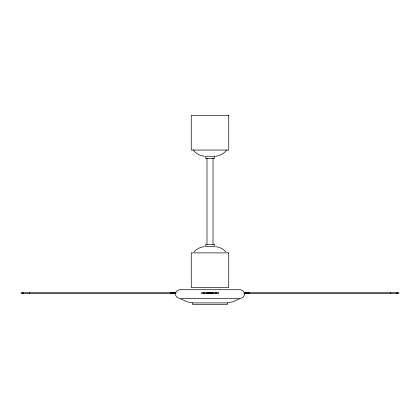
<?xml version="1.0" encoding="UTF-8"?>
<svg xmlns="http://www.w3.org/2000/svg" width="420" height="420" viewBox="0 0 420 420"><rect width="100%" height="100%" fill="white"/><g stroke="black" fill="none" stroke-linecap="round" stroke-linejoin="round"><path stroke-width="0.63" d="M244.524 294.01C244.54 296.32 242.513 298.331 240.209 298.316L179.791 298.316C177.487 298.331 175.46 296.32 175.476 294.01M226.59 150.034C224.081 153.641 219.886 155.988 215.497 156.24M176.053 291.858L177.634 290.283L179.791 289.706L240.209 289.706L242.366 290.283L243.947 291.858M194.135 251.942C196.681 248.866 200.519 246.923 204.503 246.687M239.237 298.94L232.927 301.786L227.262 302.909L192.738 302.909L187.073 301.786L180.763 298.94M21 292.719L175.618 292.719M244.382 292.719L399 292.719M176.347 292.892L171.833 292.892L171.833 293.407L175.56 293.407M206.729 292.892L213.271 292.892M243.653 292.892L248.168 292.892L248.168 293.407L244.44 293.407M206.729 293.407L213.271 293.407M21 293.58L175.618 293.58M244.382 293.58L399 293.58M204.503 156.24C200.114 155.988 195.919 153.641 193.41 150.034M215.497 246.687C219.482 246.923 223.319 248.866 225.866 251.942M397.688 292.719L397.688 293.58M396.396 292.719L396.396 293.066M396.396 293.239L396.396 293.58M390.432 292.719L390.432 293.066M390.432 293.239L390.432 293.58M249.664 292.719L249.664 293.066M249.664 293.239L249.664 293.58M248.687 292.719L248.687 293.58M247.879 292.719L247.879 293.066M247.879 293.239L247.879 293.58M227.262 302.909L227.262 304.631L192.738 304.631L192.738 302.909M216.027 292.719L216.027 293.58M215.959 292.719L215.959 293.066M215.959 293.239L215.959 293.58M213.014 157.978L213.014 244.508M211.785 292.719L211.785 293.066M211.785 293.239L211.785 293.58M208.215 292.719L208.215 293.066M208.215 293.239L208.215 293.58M206.987 157.978L206.987 244.508M204.041 292.719L204.041 293.066M204.041 293.239L204.041 293.58M203.973 292.719L203.973 293.58M172.121 292.719L172.121 293.066M172.121 293.239L172.121 293.58M171.313 292.719L171.313 293.58M170.336 292.719L170.336 293.066M170.336 293.239L170.336 293.58M29.568 292.719L29.568 293.066M29.568 293.239L29.568 293.58M23.604 292.719L23.604 293.066M23.604 293.239L23.604 293.58M22.312 292.719L22.312 293.58M228.743 115.369L191.258 115.369L191.258 150.034L228.743 150.034L228.743 115.369M214.305 156.261L205.695 156.261L205.695 158.413L214.305 158.413L214.305 156.261M214.305 244.508L205.695 244.508L205.695 246.661L214.305 246.661L214.305 244.508M228.743 252.893L191.258 252.893L191.258 287.553L228.743 287.553L228.743 252.893M218.547 292.719L201.453 292.719L201.453 293.58L218.547 293.58L218.547 292.719"/></g></svg>
